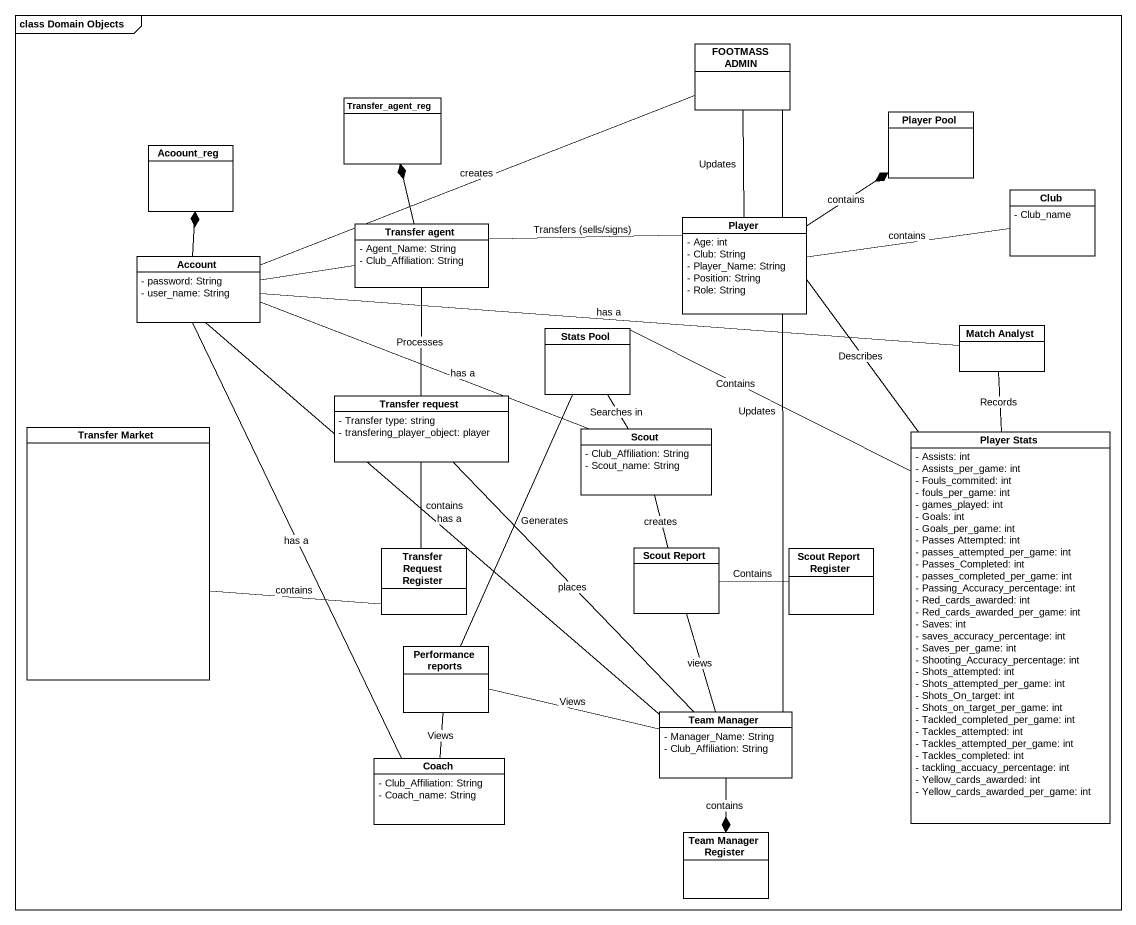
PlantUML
@startuml
mainframe class Domain Objects
hide circle
hide empty members
skinparam classAttributeIconSize 0
class "FOOTMASS ADMIN" as FOOTMASS_ADMIN
class Transfer_agent_reg
class Acoount_reg
class "Player Pool" as Player_Pool
class Club {
  - Club_name
}
class "Transfer agent" as Transfer_agent {
  - Agent_Name: String
  - Club_Affiliation: String
}
class Player {
  - Age: int
  - Club: String
  - Player_Name: String
  - Position: String
  - Role: String
}
class Account {
  - password: String
  - user_name: String
}
class "Stats Pool" as Stats_Pool
class "Match Analyst" as Match_Analyst
class "Transfer request" as Transfer_request {
  - Transfer type: string
  - transfering_player_object: player
}
class "Transfer Market" as Transfer_Market
class Scout {
  - Club_Affiliation: String
  - Scout_name: String
}
class "Player Stats" as Player_Stats {
  - Assists: int
  - Assists_per_game: int
  - Fouls_commited: int
  - fouls_per_game: int
  - games_played: int
  - Goals: int
  - Goals_per_game: int
  - Passes Attempted: int
  - passes_attempted_per_game: int
  - Passes_Completed: int
  - passes_completed_per_game: int
  - Passing_Accuracy_percentage: int
  - Red_cards_awarded: int
  - Red_cards_awarded_per_game: int
  - Saves: int
  - saves_accuracy_percentage: int
  - Saves_per_game: int
  - Shooting_Accuracy_percentage: int
  - Shots_attempted: int
  - Shots_attempted_per_game: int
  - Shots_On_target: int
  - Shots_on_target_per_game: int
  - Tackled_completed_per_game: int
  - Tackles_attempted: int
  - Tackles_attempted_per_game: int
  - Tackles_completed: int
  - tackling_accuacy_percentage: int
  - Yellow_cards_awarded: int
  - Yellow_cards_awarded_per_game: int
}
class "Transfer Request Register" as Transfer_Request_Register
class "Scout Report" as Scout_Report
class "Scout Report Register" as Scout_Report_Register
class "Performance reports" as Performance_reports
class "Team Manager" as Team_Manager {
  - Manager_Name: String
  - Club_Affiliation: String
}
class Coach {
  - Club_Affiliation: String
  - Coach_name: String
}
class "Team Manager Register" as Team_Manager_Register
FOOTMASS_ADMIN -- Player
FOOTMASS_ADMIN -- Player : Updates
FOOTMASS_ADMIN -left- Account : creates
FOOTMASS_ADMIN -- Team_Manager : Updates
Club -left- Player : contains
Transfer_agent -up-* Transfer_agent_reg
Transfer_agent -left- Account
Player -up-* Player_Pool : contains
Player -left- Transfer_agent : Transfers (sells/signs)
Player -- Player_Stats : Describes
Account -up-* Acoount_reg
Stats_Pool -- Player_Stats : Contains
Match_Analyst -left- Account : has a
Match_Analyst -- Player_Stats : Records
Transfer_request -up- Transfer_agent : Processes
Scout -left- Account : has a
Scout -up- Stats_Pool : Searches in
Transfer_Request_Register -up- Transfer_request : contains
Transfer_Request_Register -left- Transfer_Market : contains
Scout_Report -up- Scout : creates
Scout_Report -right- Scout_Report_Register : Contains
Performance_reports -up- Stats_Pool : Generates
Team_Manager -up- Account : has a
Team_Manager -up- Transfer_request : places
Team_Manager -up- Scout_Report : views
Team_Manager -left- Performance_reports : Views
Team_Manager --* Team_Manager_Register : contains
Coach -up- Account : has a
Coach -up- Performance_reports : Views
@enduml
